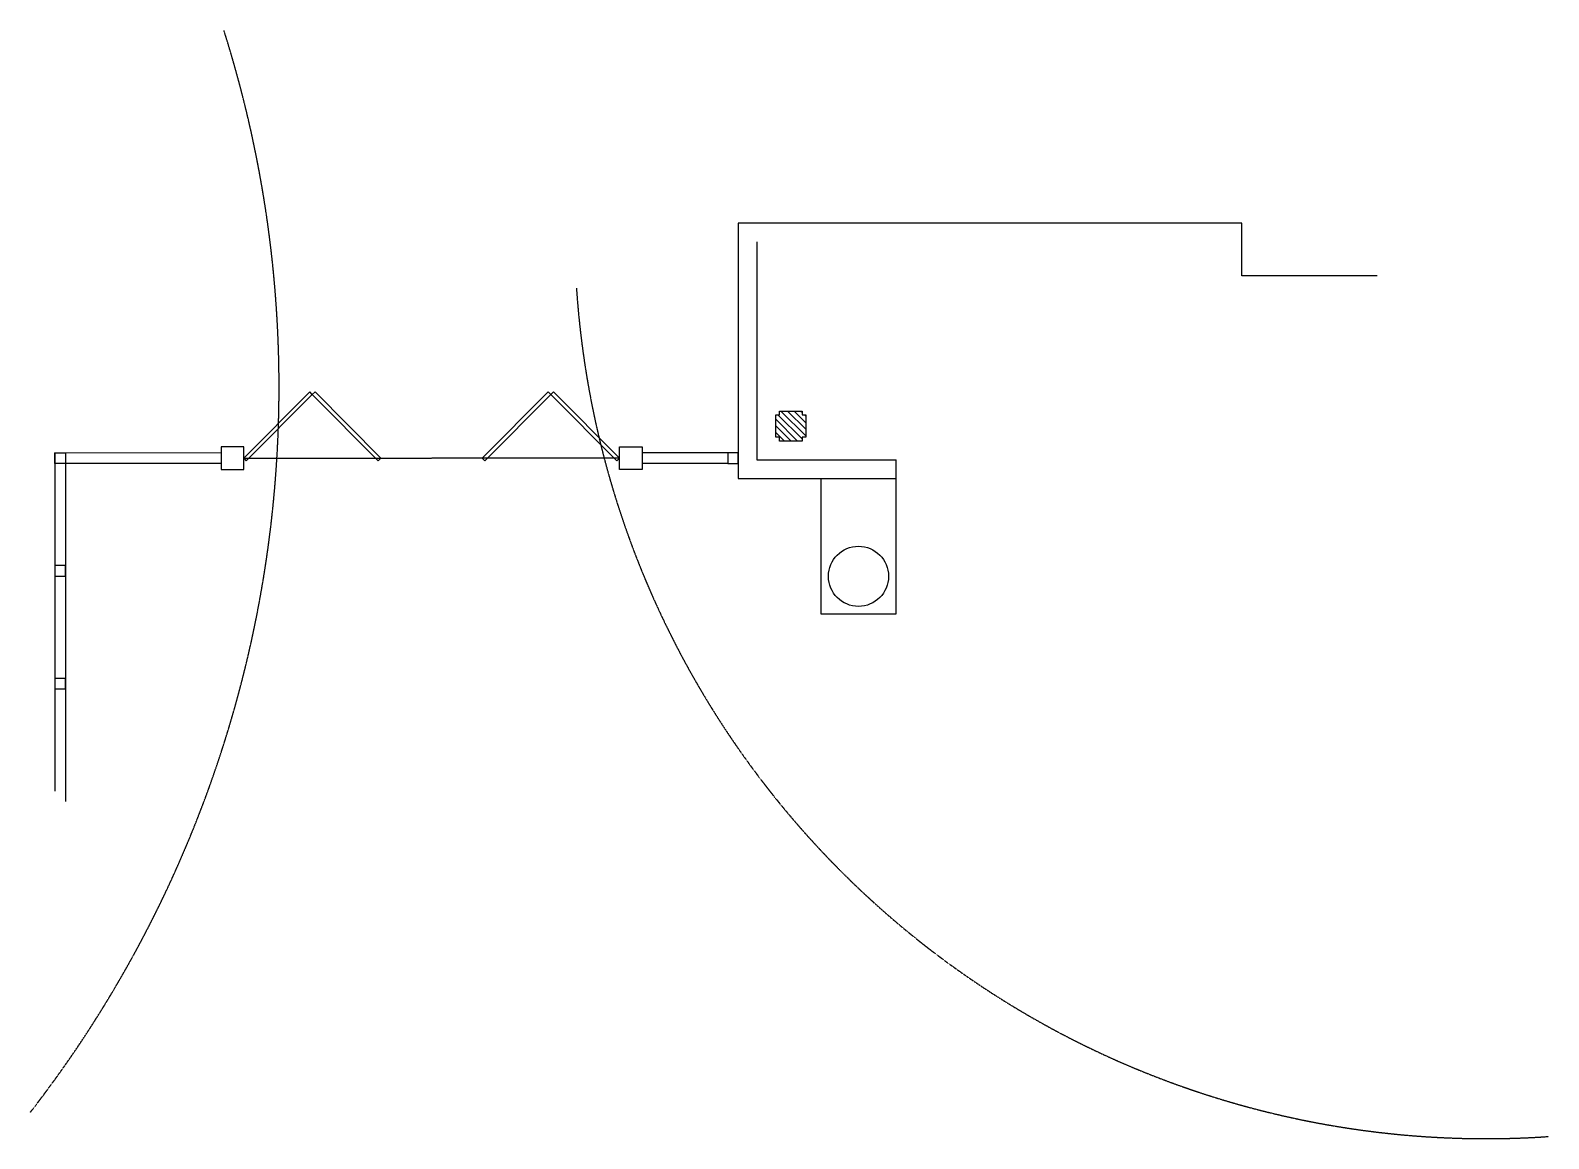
# Model space of a CAD drawing. Extents: x -51224 to -13975, y -20628 to 9094.
# Drawn here: x -51224 to -31025, y -5656 to 9094 of the extents above; entities that cross this region are included whole.
import ezdxf

# ---------------------------------------------------------------- set-up
doc = ezdxf.new("R2010")
doc.units = 0
doc.header["$LTSCALE"] = 5
doc.header["$MEASUREMENT"] = 0
doc.linetypes.add('HIDDEN', pattern=[0.375, 0.25, -0.125])
for name, color, linetype in [('0-BCA', 33, 'CONTINUOUS'), ('0-HATCH', 8, 'CONTINUOUS'), ('0-POOLFENCE', 1, 'CONTINUOUS'), ('4', 4, 'CONTINUOUS'), ('GROUND', 2, 'CONTINUOUS'), ('ROAD', 3, 'CONTINUOUS')]:
    doc.layers.add(name, color=color, linetype=linetype)

msp = doc.modelspace()

# ---------------------------------------------------------------- hatches: boundary and pattern name
at = {"layer": '0-HATCH'}
h = msp.add_hatch(dxfattribs=at)
h.set_pattern_fill('ANSI31', color=11, scale=500, angle=90.0002, style=0)
h.set_pattern_definition([(135.0002, (-39606.68, 10527.047), (-44.19403, -44.1943), [])])
h.paths.add_polyline_path([(-41307, 3678), (-41307, 3978), (-41257, 3978), (-41257, 4028), (-40957, 4028), (-40957, 3978), (-40907, 3978), (-40907, 3678), (-40957, 3678), (-40957, 3628), (-41257, 3628), (-41257, 3678)])

# ---------------------------------------------------------------- linework, layer by layer
at = {"layer": '0-BCA', "color": 3}
for p, q in [((-41557, 6278, 0), (-41557, 3378, 0)), ((-41557, 3378, 0), (-39707, 3378, 0))]:
    msp.add_line(p, q, dxfattribs=at)
at = {"layer": '0-BCA'}
for p, q in [((-50896, 3470, 0), (-50896, -1031, 0)), ((-48686, 3469, 0), (-50896, 3470, 0)), ((-41947, 3471, 0), (-43086, 3471, 0))]:
    msp.add_line(p, q, dxfattribs=at)
at = {"layer": '0-BCA', "color": 1}
for p, q in [((-48686, 3329, 0), (-50756, 3330, 0)), ((-50756, 3330, 0), (-50756, -1171, 0)), ((-41947, 3331, 0), (-43086, 3331, 0))]:
    msp.add_line(p, q, dxfattribs=at)
at = {"layer": '0-BCA', "color": 3, "elevation": 0}
for points in [[(-33307, 5828), (-35107, 5828), (-35107, 6528), (-41807, 6528), (-41807, 3128), (-40707, 3128)], [(-40707, 3128), (-40707, 1328), (-39707, 1328), (-39707, 3378)]]:
    msp.add_lwpolyline(points, dxfattribs=at)
at = {"layer": '0-BCA', "elevation": 0}
for points in [[(-48686, 3549), (-48686, 3249), (-48386, 3249), (-48386, 3549)], [(-43086, 3550), (-43086, 3250), (-43386, 3250), (-43386, 3550)]]:
    msp.add_lwpolyline(points, close=True, dxfattribs=at)
at = {"layer": '0-BCA', "color": 8, "linetype": 'HIDDEN', "elevation": 0}
msp.add_lwpolyline([(-40707, 3128), (-39707, 3128)], dxfattribs=at)
at = {"layer": '0-POOLFENCE', "color": 2, "elevation": 0}
for points in [[(-50896, 3330), (-50896, 3470), (-50756, 3470), (-50756, 3330)], [(-41947, 3331), (-41807, 3331), (-41807, 3471), (-41947, 3471)], [(-50896, 1970), (-50896, 1830), (-50756, 1830), (-50756, 1970)], [(-50896, 469), (-50896, 329), (-50756, 329), (-50756, 469)]]:
    msp.add_lwpolyline(points, close=True, dxfattribs=at)
at = {"layer": '4', "elevation": 0}
msp.add_lwpolyline([(-41307, 3678), (-41307, 3978), (-41257, 3978), (-41257, 4028), (-40957, 4028), (-40957, 3978), (-40907, 3978), (-40907, 3678), (-40957, 3678), (-40957, 3628), (-41257, 3628), (-41257, 3678)], close=True, dxfattribs=at)
at = {"layer": 'GROUND', "color": 1, "linetype": 'HIDDEN'}
for p in [(-48386, 3399, 0), (-43386, 3400, 0)]:
    msp.add_line(p, (-45886, 3399, 0), dxfattribs=at)
at = {"layer": 'GROUND', "elevation": 0}
for points in [[(-48351, 3364), (-47473, 4248), (-47508, 4283), (-48386, 3399)], [(-46595, 3364), (-47473, 4248), (-47437, 4283), (-46560, 3399)], [(-45177, 3364), (-44299, 4248), (-44335, 4284), (-45212, 3400)], [(-43421, 3364), (-44299, 4248), (-44264, 4284), (-43386, 3400)]]:
    msp.add_lwpolyline(points, close=True, dxfattribs=at)
at = {"layer": 'GROUND'}
msp.add_circle((-40207, 1828, 0), 400, dxfattribs=at)
at = {"layer": 'ROAD', "color": 3, "linetype": 'HIDDEN'}
for centre, radius, start, end in [((-63644, 4346, 0), 15729, 322.1537, 17.5679), ((-31858, 6472, 0), 12128, 183.8261, 273.9373)]:
    msp.add_arc(centre, radius, start, end, dxfattribs=at)

doc.saveas('drawing.dxf')
